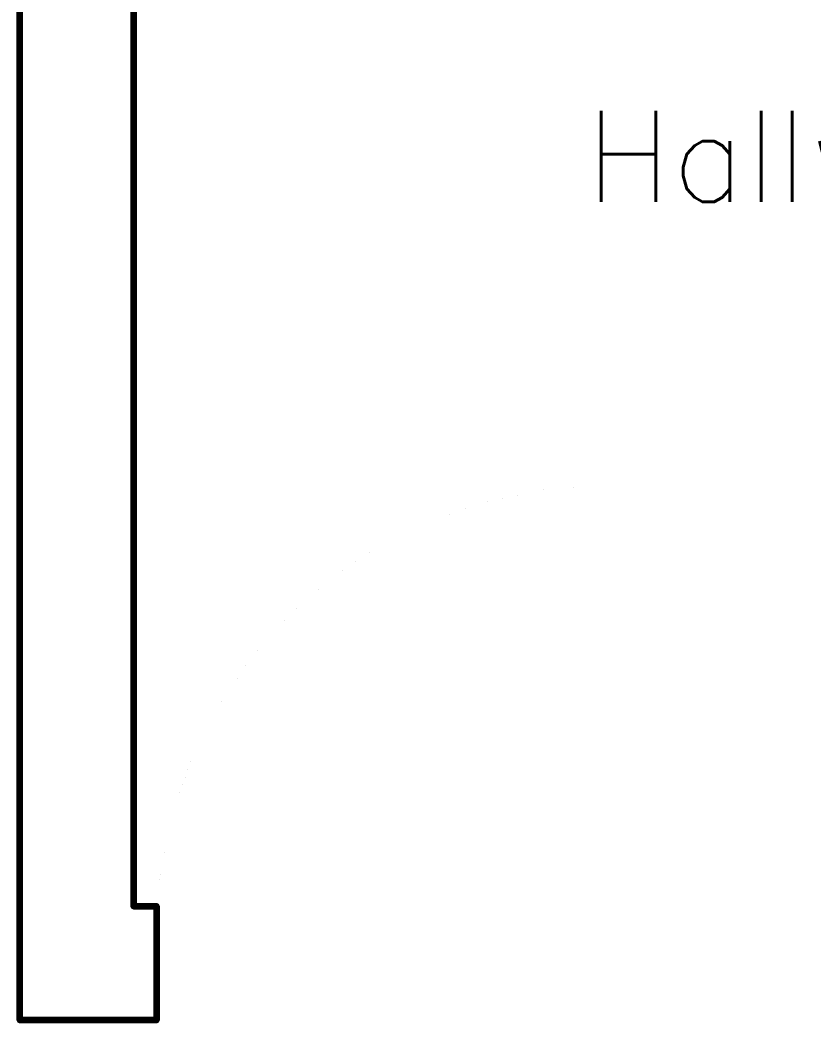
# Model space of a CAD drawing. Header units: metres. Extents: x -3.2 to 1.47, y -1.25 to 3.15.
# Drawn here: x -3.196 to -1.451, y -1.246 to 0.953 of the extents above; entities that cross this region are included whole.
import ezdxf
from ezdxf.enums import TextEntityAlignment as Align

# ---------------------------------------------------------------- set-up
doc = ezdxf.new("R2010")
doc.units = ezdxf.units.M
doc.header["$LTSCALE"] = 10
doc.layers.get('0').update_dxf_attribs({"linetype": 'CONTINUOUS', "lineweight": 100})
for name, color, linetype, lineweight in [('doors', 1, 'CONTINUOUS', 100), ('texts', 5, 'CONTINUOUS', 100), ('walls', 8, 'CONTINUOUS', 100), ('windows', 3, 'CONTINUOUS', 100)]:
    doc.layers.add(name, color=color, linetype=linetype, lineweight=lineweight)
doc.styles.get("Standard").update_dxf_attribs({"font": 'txt', "width": 0.75, "bigfont": 'bigfont.shx'})

# ---------------------------------------------------------------- blocks, each defined once
blk = doc.blocks.new('W-1-0')
at = {"color": 0, "const_width": 0.01}
for points in [[(-492.5, -82.1), (-492.5, 0)], [(492.5, 0), (483.5, -133.7)], [(492.5, 0), (492.5, 0)], [(-492.5, -164.2), (-492.5, -82.1)], [(483.5, -133.7), (457.4, -261.9)], [(-492.5, -246.3), (-492.5, -164.2)], [(-492.5, -328.3), (-492.5, -246.3)], [(457.4, -261.9), (415.1, -383.5)], [(-492.5, -410.4), (-492.5, -328.3)], [(415.1, -383.5), (358.1, -497.3)], [(-492.5, -492.5), (-492.5, -410.4)], [(-492.5, -574.6), (-492.5, -492.5)], [(358.1, -497.3), (287.3, -602)], [(-492.5, -656.7), (-492.5, -574.6)], [(287.3, -602), (204.1, -696.6)], [(-492.5, -738.8), (-492.5, -656.7)], [(204.1, -696.6), (109.5, -779.9)], [(-492.5, -820.9), (-492.5, -738.8)], [(109.5, -779.9), (4.7, -850.6)], [(-492.5, -903), (-492.5, -820.9)], [(4.7, -850.6), (-109, -907.7)], [(-492.5, -985.1), (-492.5, -903)], [(-109, -907.7), (-230.6, -949.9)], [(-230.6, -949.9), (-358.8, -976.1)], [(-358.8, -976.1), (-492.5, -985.1)]]:
    blk.add_lwpolyline(points, dxfattribs=at)
blk = doc.blocks.new('W-1-4')
at = {"color": 0}
for points, const_width in [([(-271.7, 60), (-326, 60)], 0.01), ([(-326, 60), (-326, 50)], 0.01), ([(-271.7, 60), (-326, 60)], 0.01), ([(-319.4, 60), (-326, 60)], 0.01), ([(-326, 60), (-326, 50)], 0.01), ([(-326, 50), (-326, 40)], 0.01), ([(-326, 50), (-326, 40)], 0.01), ([(-312.7, 60), (-319.4, 60)], 0.01), ([(-306, 60), (-312.7, 60)], 0.01), ([(-299.4, 60), (-306, 60)], 0.01), ([(-292.7, 60), (-299.4, 60)], 0.01), ([(-286, 60), (-292.7, 60)], 0.01), ([(-279.4, 60), (-286, 60)], 0.01), ([(-272.7, 60), (-279.4, 60)], 0.01), ([(-266, 60), (-272.7, 60)], 0.01), ([(-217.4, 60), (-271.7, 60)], 0.01), ([(-217.4, 60), (-271.7, 60)], 0.01), ([(-259.4, 60), (-266, 60)], 0.01), ([(-252.7, 60), (-259.4, 60)], 0.01), ([(-246, 60), (-252.7, 60)], 0.01), ([(-246, 60), (-246, 60)], 0.01), ([(-163, 60), (-217.4, 60)], 0.01), ([(-163, 60), (-217.4, 60)], 0.01), ([(-108.7, 60), (-163, 60)], 0.01), ([(-108.7, 60), (-163, 60)], 0.01), ([(-54.3, 60), (-108.7, 60)], 0.01), ([(-54.3, 60), (-108.7, 60)], 0.01), ([(0, 60), (-54.3, 60)], 0.01), ([(0, 60), (-54.3, 60)], 0.01), ([(54.3, 60), (0, 60)], 0.01), ([(54.3, 60), (0, 60)], 0.01), ([(108.7, 60), (54.3, 60)], 0.01), ([(108.7, 60), (54.3, 60)], 0.01), ([(163, 60), (108.7, 60)], 0.01), ([(163, 60), (108.7, 60)], 0.01), ([(217.4, 60), (163, 60)], 0.01), ([(217.4, 60), (163, 60)], 0.01), ([(271.7, 60), (217.4, 60)], 0.01), ([(271.7, 60), (217.4, 60)], 0.01), ([(252.7, 60), (246, 60)], 0.01), ([(259.4, 60), (252.7, 60)], 0.01), ([(266, 60), (259.4, 60)], 0.01), ([(272.7, 60), (266, 60)], 0.01), ([(326, 60), (271.7, 60)], 0.01), ([(326, 60), (271.7, 60)], 0.01), ([(279.4, 60), (272.7, 60)], 0.01), ([(286, 60), (279.4, 60)], 0.01), ([(292.7, 60), (286, 60)], 0.01), ([(299.4, 60), (292.7, 60)], 0.01), ([(306, 60), (299.4, 60)], 0.01), ([(312.7, 60), (306, 60)], 0.01), ([(319.4, 60), (312.7, 60)], 0.01), ([(326, 60), (319.4, 60)], 0.01), ([(326, 50), (326, 60)], 0.01), ([(326, 60), (326, 60)], 0.01), ([(326, 50), (326, 60)], 0.01), ([(326, 40), (326, 50)], 0.01), ([(326, 40), (326, 50)], 0.01), ([(-326, 40), (-326, 30)], 0.01), ([(-326, 40), (-326, 30)], 0.01), ([(-326, 30), (-326, 20)], 0.01), ([(-326, 30), (-326, 20)], 0.01), ([(326, 30), (326, 40)], 0.01), ([(326, 30), (326, 40)], 0.01), ([(326, 20), (326, 30)], 0.01), ([(326, 20), (326, 30)], 0.01), ([(-326, 20), (-326, 10)], 0.01), ([(-326, 20), (-326, 10)], 0.01), ([(-326, 10), (-326, 0)], 0.01), ([(-326, 10), (-326, 0)], 0.01), ([(-326, 0), (-326, -10)], 0.01), ([(-326, 0), (-326, -10)], 0.01), ([(-40, 20), (-40, 20)], 0.04), ([(-40, 20), (-33.3, 20)], 0.04), ([(-33.3, 20), (-26.7, 20)], 0.04), ([(-26.7, 20), (-20, 20)], 0.04), ([(-20, 20), (-13.3, 20)], 0.04), ([(-13.3, 20), (-6.7, 20)], 0.04), ([(-6.7, 20), (0, 20)], 0.04), ([(0, 20), (0, 20)], 0.01), ([(0, 20), (27.2, 20)], 0.01), ([(0, 20), (6.7, 20)], 0.04), ([(6.7, 20), (13.3, 20)], 0.04), ([(13.3, 20), (20, 20)], 0.04), ([(20, 20), (26.7, 20)], 0.04), ([(26.7, 20), (33.3, 20)], 0.04), ([(27.2, 20), (54.3, 20)], 0.01), ([(33.3, 20), (40, 20)], 0.04), ([(54.3, 20), (81.5, 20)], 0.01), ([(81.5, 20), (108.7, 20)], 0.01), ([(108.7, 20), (135.8, 20)], 0.01), ([(135.8, 20), (163, 20)], 0.01), ([(163, 20), (190.2, 20)], 0.01), ([(190.2, 20), (217.4, 20)], 0.01), ([(217.4, 20), (244.5, 20)], 0.01), ([(244.5, 20), (271.7, 20)], 0.01), ([(246, 20), (246, 20)], 0.04), ([(246, 20), (252.7, 20)], 0.04), ([(252.7, 20), (259.4, 20)], 0.04), ([(259.4, 20), (266, 20)], 0.04), ([(266, 20), (272.7, 20)], 0.04), ([(271.7, 20), (298.9, 20)], 0.01), ([(272.7, 20), (279.4, 20)], 0.04), ([(279.4, 20), (286, 20)], 0.04), ([(286, 20), (292.7, 20)], 0.04), ([(292.7, 20), (299.4, 20)], 0.04), ([(298.9, 20), (326, 20)], 0.01), ([(299.4, 20), (306, 20)], 0.04), ([(306, 20), (312.7, 20)], 0.04), ([(312.7, 20), (319.4, 20)], 0.04), ([(319.4, 20), (326, 20)], 0.04), ([(326, 10), (326, 20)], 0.01), ([(326, 10), (326, 20)], 0.01), ([(326, 0), (326, 10)], 0.01), ([(326, 0), (326, 10)], 0.01), ([(326, -10), (326, 0)], 0.01), ([(326, -10), (326, 0)], 0.01), ([(-326, -20), (-326, -20)], 0.04), ([(-326, -20), (-319.4, -20)], 0.04), ([(-326, -10), (-326, -20)], 0.01), ([(-326, -10), (-326, -20)], 0.01), ([(-326, -20), (-326, -30)], 0.01), ([(-326, -20), (-326, -20)], 0.01), ([(-326, -20), (-298.9, -20)], 0.01), ([(-326, -20), (-326, -30)], 0.01), ([(-319.4, -20), (-312.7, -20)], 0.04), ([(-312.7, -20), (-306, -20)], 0.04), ([(-306, -20), (-299.4, -20)], 0.04), ([(-299.4, -20), (-292.7, -20)], 0.04), ([(-298.9, -20), (-271.7, -20)], 0.01), ([(-292.7, -20), (-286, -20)], 0.04), ([(-286, -20), (-279.4, -20)], 0.04), ([(-279.4, -20), (-272.7, -20)], 0.04), ([(-272.7, -20), (-266, -20)], 0.04), ([(-271.7, -20), (-244.5, -20)], 0.01), ([(-266, -20), (-259.4, -20)], 0.04), ([(-259.4, -20), (-252.7, -20)], 0.04), ([(-252.7, -20), (-246, -20)], 0.04), ([(-244.5, -20), (-217.4, -20)], 0.01), ([(-217.4, -20), (-190.2, -20)], 0.01), ([(-190.2, -20), (-163, -20)], 0.01), ([(-163, -20), (-135.8, -20)], 0.01), ([(-135.8, -20), (-108.7, -20)], 0.01), ([(-108.7, -20), (-81.5, -20)], 0.01), ([(-81.5, -20), (-54.3, -20)], 0.01), ([(-54.3, -20), (-27.2, -20)], 0.01), ([(-40, -20), (-40, -20)], 0.04), ([(-40, -20), (-33.3, -20)], 0.04), ([(-33.3, -20), (-26.7, -20)], 0.04), ([(-27.2, -20), (0, -20)], 0.01), ([(-26.7, -20), (-20, -20)], 0.04), ([(-20, -20), (-13.3, -20)], 0.04), ([(-13.3, -20), (-6.7, -20)], 0.04), ([(-6.7, -20), (0, -20)], 0.04), ([(0, -20), (6.7, -20)], 0.04), ([(6.7, -20), (13.3, -20)], 0.04), ([(13.3, -20), (20, -20)], 0.04), ([(20, -20), (26.7, -20)], 0.04), ([(26.7, -20), (33.3, -20)], 0.04), ([(33.3, -20), (40, -20)], 0.04), ([(326, -20), (326, -10)], 0.01), ([(326, -20), (326, -10)], 0.01), ([(326, -30), (326, -20)], 0.01), ([(326, -30), (326, -20)], 0.01), ([(-326, -30), (-326, -40)], 0.01), ([(-326, -30), (-326, -40)], 0.01), ([(-326, -40), (-326, -50)], 0.01), ([(-326, -40), (-326, -50)], 0.01), ([(326, -40), (326, -30)], 0.01), ([(326, -40), (326, -30)], 0.01), ([(326, -50), (326, -40)], 0.01), ([(326, -50), (326, -40)], 0.01), ([(-326, -50), (-326, -60)], 0.01), ([(-326, -50), (-326, -60)], 0.01), ([(-326, -60), (-326, -60)], 0.01), ([(-326, -60), (-271.7, -60)], 0.01), ([(-326, -60), (-326, -60)], 0.01), ([(-326, -60), (-326, -60)], 0.01), ([(-326, -60), (-326, -60)], 0.01), ([(-326, -60), (-271.7, -60)], 0.01), ([(-326, -60), (-319.4, -60)], 0.01), ([(-319.4, -60), (-312.7, -60)], 0.01), ([(-312.7, -60), (-306, -60)], 0.01), ([(-306, -60), (-299.4, -60)], 0.01), ([(-299.4, -60), (-292.7, -60)], 0.01), ([(-292.7, -60), (-286, -60)], 0.01), ([(-286, -60), (-279.4, -60)], 0.01), ([(-279.4, -60), (-272.7, -60)], 0.01), ([(-272.7, -60), (-266, -60)], 0.01), ([(-271.7, -60), (-217.4, -60)], 0.01), ([(-271.7, -60), (-217.4, -60)], 0.01), ([(-266, -60), (-259.4, -60)], 0.01), ([(-259.4, -60), (-252.7, -60)], 0.01), ([(-252.7, -60), (-246, -60)], 0.01), ([(-217.4, -60), (-163, -60)], 0.01), ([(-217.4, -60), (-163, -60)], 0.01), ([(-163, -60), (-108.7, -60)], 0.01), ([(-163, -60), (-108.7, -60)], 0.01), ([(-108.7, -60), (-54.3, -60)], 0.01), ([(-108.7, -60), (-54.3, -60)], 0.01), ([(-54.3, -60), (0, -60)], 0.01), ([(-54.3, -60), (0, -60)], 0.01), ([(0, -60), (54.3, -60)], 0.01), ([(0, -60), (54.3, -60)], 0.01), ([(54.3, -60), (108.7, -60)], 0.01), ([(54.3, -60), (108.7, -60)], 0.01), ([(108.7, -60), (163, -60)], 0.01), ([(108.7, -60), (163, -60)], 0.01), ([(163, -60), (217.4, -60)], 0.01), ([(163, -60), (217.4, -60)], 0.01), ([(217.4, -60), (271.7, -60)], 0.01), ([(217.4, -60), (271.7, -60)], 0.01), ([(246, -60), (246, -60)], 0.01), ([(246, -60), (252.7, -60)], 0.01), ([(252.7, -60), (259.4, -60)], 0.01), ([(259.4, -60), (266, -60)], 0.01), ([(266, -60), (272.7, -60)], 0.01), ([(271.7, -60), (326, -60)], 0.01), ([(271.7, -60), (326, -60)], 0.01), ([(272.7, -60), (279.4, -60)], 0.01), ([(279.4, -60), (286, -60)], 0.01), ([(286, -60), (292.7, -60)], 0.01), ([(292.7, -60), (299.4, -60)], 0.01), ([(299.4, -60), (306, -60)], 0.01), ([(306, -60), (312.7, -60)], 0.01), ([(312.7, -60), (319.4, -60)], 0.01), ([(319.4, -60), (326, -60)], 0.01), ([(326, -60), (326, -50)], 0.01), ([(326, -60), (326, -50)], 0.01)]:
    blk.add_lwpolyline(points, dxfattribs=dict(at, const_width=const_width))
blk = doc.blocks.new('W-1-5')
at = {"color": 0}
for points, const_width in [([(-303.5, 60), (-364.2, 60)], 0.01), ([(-364.2, 60), (-364.2, 50)], 0.01), ([(-303.5, 60), (-364.2, 60)], 0.01), ([(-357.5, 60), (-364.2, 60)], 0.01), ([(-364.2, 60), (-364.2, 50)], 0.01), ([(-364.2, 50), (-364.2, 40)], 0.01), ([(-364.2, 50), (-364.2, 40)], 0.01), ([(-350.9, 60), (-357.5, 60)], 0.01), ([(-344.2, 60), (-350.9, 60)], 0.01), ([(-337.5, 60), (-344.2, 60)], 0.01), ([(-330.9, 60), (-337.5, 60)], 0.01), ([(-324.2, 60), (-330.9, 60)], 0.01), ([(-317.5, 60), (-324.2, 60)], 0.01), ([(-310.9, 60), (-317.5, 60)], 0.01), ([(-304.2, 60), (-310.9, 60)], 0.01), ([(-297.5, 60), (-304.2, 60)], 0.01), ([(-242.8, 60), (-303.5, 60)], 0.01), ([(-242.8, 60), (-303.5, 60)], 0.01), ([(-290.9, 60), (-297.5, 60)], 0.01), ([(-284.2, 60), (-290.9, 60)], 0.01), ([(-284.2, 60), (-284.2, 60)], 0.01), ([(-182.1, 60), (-242.8, 60)], 0.01), ([(-182.1, 60), (-242.8, 60)], 0.01), ([(-121.4, 60), (-182.1, 60)], 0.01), ([(-121.4, 60), (-182.1, 60)], 0.01), ([(-60.7, 60), (-121.4, 60)], 0.01), ([(-60.7, 60), (-121.4, 60)], 0.01), ([(0, 60), (-60.7, 60)], 0.01), ([(0, 60), (-60.7, 60)], 0.01), ([(60.7, 60), (0, 60)], 0.01), ([(60.7, 60), (0, 60)], 0.01), ([(121.4, 60), (60.7, 60)], 0.01), ([(121.4, 60), (60.7, 60)], 0.01), ([(182.1, 60), (121.4, 60)], 0.01), ([(182.1, 60), (121.4, 60)], 0.01), ([(242.8, 60), (182.1, 60)], 0.01), ([(242.8, 60), (182.1, 60)], 0.01), ([(303.5, 60), (242.8, 60)], 0.01), ([(303.5, 60), (242.8, 60)], 0.01), ([(290.9, 60), (284.2, 60)], 0.01), ([(297.5, 60), (290.9, 60)], 0.01), ([(304.2, 60), (297.5, 60)], 0.01), ([(364.2, 60), (303.5, 60)], 0.01), ([(364.2, 60), (303.5, 60)], 0.01), ([(310.9, 60), (304.2, 60)], 0.01), ([(317.5, 60), (310.9, 60)], 0.01), ([(324.2, 60), (317.5, 60)], 0.01), ([(330.9, 60), (324.2, 60)], 0.01), ([(337.5, 60), (330.9, 60)], 0.01), ([(344.2, 60), (337.5, 60)], 0.01), ([(350.9, 60), (344.2, 60)], 0.01), ([(357.5, 60), (350.9, 60)], 0.01), ([(364.2, 60), (357.5, 60)], 0.01), ([(364.2, 50), (364.2, 60)], 0.01), ([(364.2, 60), (364.2, 60)], 0.01), ([(364.2, 50), (364.2, 60)], 0.01), ([(364.2, 40), (364.2, 50)], 0.01), ([(364.2, 40), (364.2, 50)], 0.01), ([(-364.2, 40), (-364.2, 30)], 0.01), ([(-364.2, 40), (-364.2, 30)], 0.01), ([(-364.2, 30), (-364.2, 20)], 0.01), ([(-364.2, 30), (-364.2, 20)], 0.01), ([(364.2, 30), (364.2, 40)], 0.01), ([(364.2, 30), (364.2, 40)], 0.01), ([(364.2, 20), (364.2, 30)], 0.01), ([(364.2, 20), (364.2, 30)], 0.01), ([(-364.2, 20), (-364.2, 10)], 0.01), ([(-364.2, 20), (-364.2, 10)], 0.01), ([(-364.2, 10), (-364.2, 0)], 0.01), ([(-364.2, 10), (-364.2, 0)], 0.01), ([(-364.2, 0), (-364.2, -10)], 0.01), ([(-364.2, 0), (-364.2, 0)], 0.01), ([(-364.2, 0), (-303.5, 0)], 0.01), ([(-364.2, 0), (-364.2, -10)], 0.01), ([(-364.2, 0), (-364.2, 0)], 0.04), ([(-364.2, 0), (-357.5, 0)], 0.04), ([(-357.5, 0), (-350.9, 0)], 0.04), ([(-350.9, 0), (-344.2, 0)], 0.04), ([(-344.2, 0), (-337.5, 0)], 0.04), ([(-337.5, 0), (-330.9, 0)], 0.04), ([(-330.9, 0), (-324.2, 0)], 0.04), ([(-324.2, 0), (-317.5, 0)], 0.04), ([(-317.5, 0), (-310.9, 0)], 0.04), ([(-310.9, 0), (-304.2, 0)], 0.04), ([(-304.2, 0), (-297.5, 0)], 0.04), ([(-303.5, 0), (-242.8, 0)], 0.01), ([(-297.5, 0), (-290.9, 0)], 0.04), ([(-290.9, 0), (-284.2, 0)], 0.04), ([(-242.8, 0), (-182.1, 0)], 0.01), ([(-182.1, 0), (-121.4, 0)], 0.01), ([(-121.4, 0), (-60.7, 0)], 0.01), ([(-60.7, 0), (0, 0)], 0.01), ([(-40, 0), (-40, 0)], 0.04), ([(-40, 0), (-33.3, 0)], 0.04), ([(-33.3, 0), (-26.7, 0)], 0.04), ([(-26.7, 0), (-20, 0)], 0.04), ([(-20, 0), (-13.3, 0)], 0.04), ([(-13.3, 0), (-6.7, 0)], 0.04), ([(-6.7, 0), (0, 0)], 0.04), ([(0, 0), (60.7, 0)], 0.01), ([(0, 0), (6.7, 0)], 0.04), ([(6.7, 0), (13.3, 0)], 0.04), ([(13.3, 0), (20, 0)], 0.04), ([(20, 0), (26.7, 0)], 0.04), ([(26.7, 0), (33.3, 0)], 0.04), ([(33.3, 0), (40, 0)], 0.04), ([(60.7, 0), (121.4, 0)], 0.01), ([(121.4, 0), (182.1, 0)], 0.01), ([(182.1, 0), (242.8, 0)], 0.01), ([(242.8, 0), (303.5, 0)], 0.01), ([(284.2, 0), (284.2, 0)], 0.04), ([(284.2, 0), (290.9, 0)], 0.04), ([(290.9, 0), (297.5, 0)], 0.04), ([(297.5, 0), (304.2, 0)], 0.04), ([(303.5, 0), (364.2, 0)], 0.01), ([(304.2, 0), (310.9, 0)], 0.04), ([(310.9, 0), (317.5, 0)], 0.04), ([(317.5, 0), (324.2, 0)], 0.04), ([(324.2, 0), (330.9, 0)], 0.04), ([(330.9, 0), (337.5, 0)], 0.04), ([(337.5, 0), (344.2, 0)], 0.04), ([(344.2, 0), (350.9, 0)], 0.04), ([(350.9, 0), (357.5, 0)], 0.04), ([(357.5, 0), (364.2, 0)], 0.04), ([(364.2, 10), (364.2, 20)], 0.01), ([(364.2, 10), (364.2, 20)], 0.01), ([(364.2, 0), (364.2, 10)], 0.01), ([(364.2, 0), (364.2, 10)], 0.01), ([(364.2, -10), (364.2, 0)], 0.01), ([(364.2, -10), (364.2, 0)], 0.01), ([(-364.2, -10), (-364.2, -20)], 0.01), ([(-364.2, -10), (-364.2, -20)], 0.01), ([(-364.2, -20), (-364.2, -30)], 0.01), ([(-364.2, -20), (-364.2, -30)], 0.01), ([(364.2, -20), (364.2, -10)], 0.01), ([(364.2, -20), (364.2, -10)], 0.01), ([(364.2, -30), (364.2, -20)], 0.01), ([(364.2, -30), (364.2, -20)], 0.01), ([(-364.2, -30), (-364.2, -40)], 0.01), ([(-364.2, -30), (-364.2, -40)], 0.01), ([(-364.2, -40), (-364.2, -50)], 0.01), ([(-364.2, -40), (-364.2, -50)], 0.01), ([(364.2, -40), (364.2, -30)], 0.01), ([(364.2, -40), (364.2, -30)], 0.01), ([(364.2, -50), (364.2, -40)], 0.01), ([(364.2, -50), (364.2, -40)], 0.01), ([(-364.2, -50), (-364.2, -60)], 0.01), ([(-364.2, -50), (-364.2, -60)], 0.01), ([(-364.2, -60), (-364.2, -60)], 0.01), ([(-364.2, -60), (-303.5, -60)], 0.01), ([(-364.2, -60), (-364.2, -60)], 0.01), ([(-364.2, -60), (-364.2, -60)], 0.01), ([(-364.2, -60), (-364.2, -60)], 0.01), ([(-364.2, -60), (-364.2, -60)], 0.01), ([(-364.2, -60), (-364.2, -60)], 0.01), ([(-364.2, -60), (-364.2, -60)], 0.01), ([(-364.2, -60), (-364.2, -60)], 0.01), ([(-364.2, -60), (-364.2, -60)], 0.01), ([(-364.2, -60), (-364.2, -60)], 0.01), ([(-364.2, -60), (-364.2, -60)], 0.01), ([(-364.2, -60), (-364.2, -60)], 0.01), ([(-364.2, -60), (-364.2, -60)], 0.01), ([(-364.2, -60), (-364.2, -60)], 0.01), ([(-364.2, -60), (-364.2, -60)], 0.01), ([(-364.2, -60), (-364.2, -60)], 0.01), ([(-364.2, -60), (-303.5, -60)], 0.01), ([(-364.2, -60), (-357.5, -60)], 0.01), ([(-357.5, -60), (-350.9, -60)], 0.01), ([(-350.9, -60), (-344.2, -60)], 0.01), ([(-344.2, -60), (-337.5, -60)], 0.01), ([(-337.5, -60), (-330.9, -60)], 0.01), ([(-330.9, -60), (-324.2, -60)], 0.01), ([(-324.2, -60), (-317.5, -60)], 0.01), ([(-317.5, -60), (-310.9, -60)], 0.01), ([(-310.9, -60), (-304.2, -60)], 0.01), ([(-304.2, -60), (-297.5, -60)], 0.01), ([(-303.5, -60), (-242.8, -60)], 0.01), ([(-303.5, -60), (-242.8, -60)], 0.01), ([(-297.5, -60), (-290.9, -60)], 0.01), ([(-290.9, -60), (-284.2, -60)], 0.01), ([(-242.8, -60), (-182.1, -60)], 0.01), ([(-242.8, -60), (-182.1, -60)], 0.01), ([(-182.1, -60), (-121.4, -60)], 0.01), ([(-182.1, -60), (-121.4, -60)], 0.01), ([(-121.4, -60), (-60.7, -60)], 0.01), ([(-121.4, -60), (-60.7, -60)], 0.01), ([(-60.7, -60), (0, -60)], 0.01), ([(-60.7, -60), (0, -60)], 0.01), ([(0, -60), (60.7, -60)], 0.01), ([(0, -60), (60.7, -60)], 0.01), ([(60.7, -60), (121.4, -60)], 0.01), ([(60.7, -60), (121.4, -60)], 0.01), ([(121.4, -60), (182.1, -60)], 0.01), ([(121.4, -60), (182.1, -60)], 0.01), ([(182.1, -60), (242.8, -60)], 0.01), ([(182.1, -60), (242.8, -60)], 0.01), ([(242.8, -60), (303.5, -60)], 0.01), ([(242.8, -60), (303.5, -60)], 0.01), ([(284.2, -60), (284.2, -60)], 0.01), ([(284.2, -60), (290.9, -60)], 0.01), ([(290.9, -60), (297.5, -60)], 0.01), ([(297.5, -60), (304.2, -60)], 0.01), ([(303.5, -60), (364.2, -60)], 0.01), ([(303.5, -60), (364.2, -60)], 0.01), ([(304.2, -60), (310.9, -60)], 0.01), ([(310.9, -60), (317.5, -60)], 0.01), ([(317.5, -60), (324.2, -60)], 0.01), ([(324.2, -60), (330.9, -60)], 0.01), ([(330.9, -60), (337.5, -60)], 0.01), ([(337.5, -60), (344.2, -60)], 0.01), ([(344.2, -60), (350.9, -60)], 0.01), ([(350.9, -60), (357.5, -60)], 0.01), ([(357.5, -60), (364.2, -60)], 0.01), ([(364.2, -60), (364.2, -50)], 0.01), ([(364.2, -60), (364.2, -50)], 0.01)]:
    blk.add_lwpolyline(points, dxfattribs=dict(at, const_width=const_width))

msp = doc.modelspace()

# ---------------------------------------------------------------- linework, layer by layer
at = {"layer": 'walls'}
msp.add_lwpolyline([(-1.802, 2.135), (-1.556, 2.135), (-1.556, 1.885), (-2.052, 1.885), (-2.052, 2.902), (-2.946, 2.902), (-2.946, -0.996), (-2.896, -0.996), (-2.896, -1.246), (-3.196, -1.246), (-3.196, 3.152), (-1.802, 3.152)], close=True, dxfattribs=at)

# ---------------------------------------------------------------- block references
at = {"layer": 'doors', "xscale": 0.001, "yscale": 0.001, "rotation": 179.99879011}
msp.add_blockref('W-1-0', (-2.4039, -1.0563), dxfattribs=at)
at = {"layer": 'windows', "xscale": 0.001, "yscale": 0.001, "rotation": 179.99879011}
for name, p in [('W-1-5', (-2.4839, -1.0563)), ('W-1-4', (-1.778, -1.0564))]:
    msp.add_blockref(name, p, dxfattribs=at)

# ---------------------------------------------------------------- texts
at = {"layer": 'texts'}
msp.add_text('Hallway', height=0.2, dxfattribs=at).set_placement((-1.463, 0.6531), align=Align.MIDDLE_CENTER)

doc.saveas('drawing.dxf')
